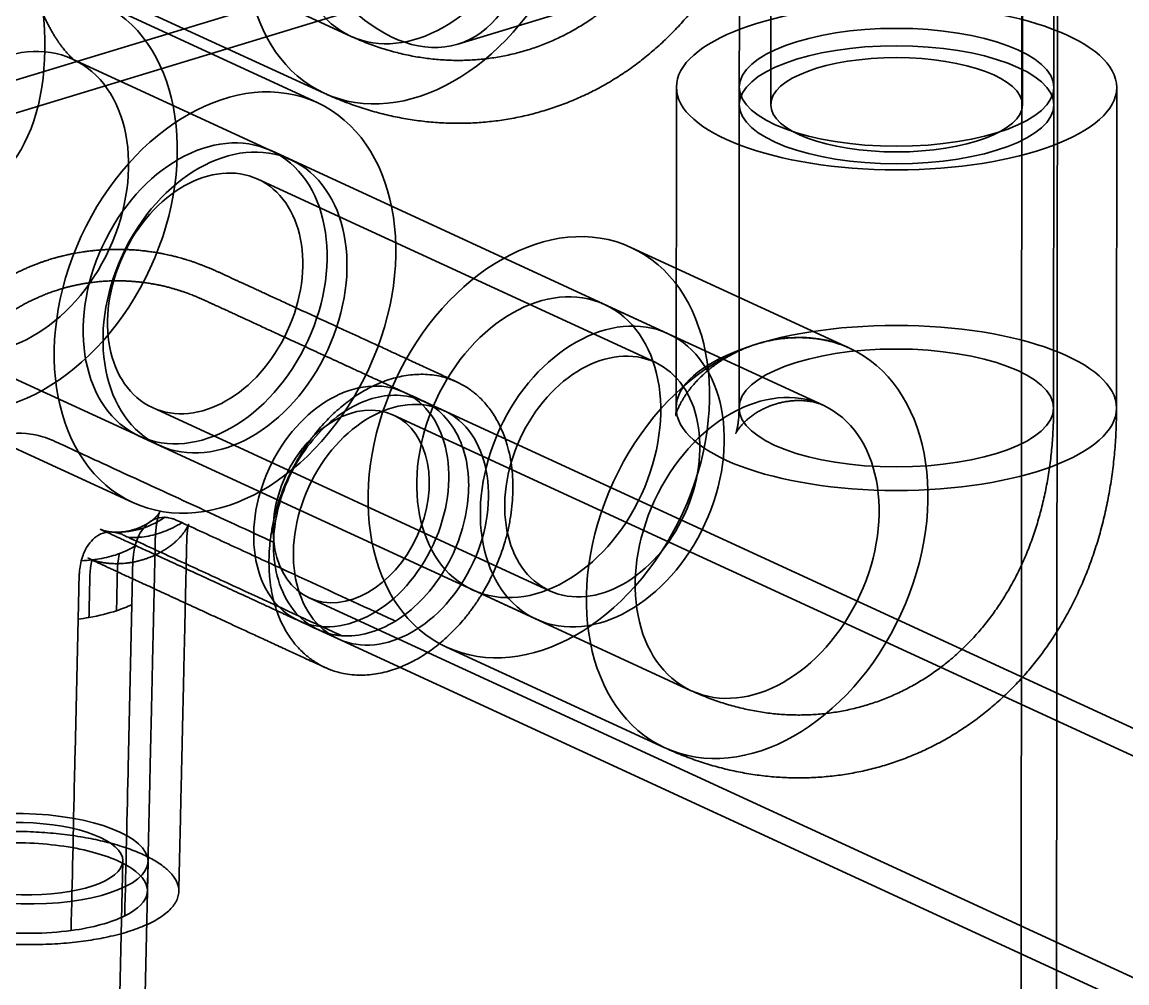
# Model space of a CAD drawing. Header units: millimetres. Extents: x 13 to 1054, y -1204 to 736.
# Drawn here: x 552.2 to 640, y -200.2 to -123.8 of the extents above; entities that cross this region are included whole.
import ezdxf

# ---------------------------------------------------------------- set-up
doc = ezdxf.new("R2010")
doc.units = ezdxf.units.MM
doc.layers.add('1', color=7, linetype='Continuous', true_color=0xffffff)

msp = doc.modelspace()

# ---------------------------------------------------------------- linework, layer by layer
at = {"layer": '1', "color": 151, "linetype": 'Continuous', "lineweight": 35}
for p, q in [((634.444, -104.67), (634.34, -247.437)), ((631.631, -107.176), (631.531, -245.307))]:
    msp.add_line(p, q, dxfattribs=at)
at = {"layer": '1', "color": 27, "linetype": 'Continuous', "lineweight": 35}
for p, q in [((609.171, -107.174), (609.155, -130.35)), ((611.671, -107.176), (611.655, -130.352)), ((631.655, -130.367), (631.671, -107.19)), ((634.155, -130.369), (634.171, -107.192)), ((560.906, -116.893), (578.267, -124.901)), ((532.243, -134.314), (586.531, -117.78)), ((532.971, -136.706), (587.26, -120.172)), ((558.812, -121.434), (576.172, -129.441)), ((575.612, -130.191), (558.251, -122.184)), ((573.518, -134.732), (556.157, -126.724)), ((604.156, -128.956), (604.137, -154.45)), ((609.156, -128.96), (609.137, -154.454)), ((634.137, -154.472), (634.156, -128.978)), ((639.137, -154.476), (639.156, -128.982)), ((603.503, -148.562), (571.939, -134.004)), ((602.456, -150.832), (570.892, -136.274)), ((617.907, -149.7), (600.547, -141.693)), ((615.813, -154.24), (598.453, -146.233)), ((545.686, -149.426), (563.047, -157.433)), ((677.195, -196.885), (582.503, -153.209)), ((543.592, -153.966), (560.953, -161.973)), ((562.516, -154.435), (594.08, -168.994)), ((585.66, -154.665), (584.081, -153.937)), ((676.358, -198.701), (581.666, -155.025)), ((561.468, -156.705), (593.032, -171.264)), ((587.982, -168.934), (605.342, -176.942)), ((574.964, -169.554), (669.656, -213.23)), ((574.127, -171.37), (668.819, -215.046)), ((575.705, -172.098), (577.283, -172.826)), ((585.888, -173.475), (603.248, -181.482)), ((559.636, -213.799), (560.164, -190.475)), ((561.636, -213.844), (562.164, -190.52))]:
    msp.add_line(p, q, dxfattribs=at)
at = {"layer": '1', "color": 252, "linetype": 'Continuous', "lineweight": 35}
msp.add_line((586.778, -125.545), (630.984, -112.082), dxfattribs=at)
at = {"layer": '1', "color": 27, "linetype": 'Continuous', "lineweight": 35}
for centre, major_axis, ratio in [((566.142, -105.543), (7.33, 15.891), 0.718822), ((583.502, -113.55), (7.33, 15.891), 0.718822), ((583.502, -113.55), (5.235, 11.351), 0.718822), ((542.914, -120.627), (5.099, -16.741), 0.585415), ((550.922, -138.075), (7.33, 15.891), 0.718822), ((621.656, -128.969), (-17.5, 0.013), 0.374927), ((550.922, -138.075), (5.235, 11.351), 0.718822), ((621.656, -128.969), (-12.5, 0.009), 0.374927), ((621.655, -130.359), (12.5, -0.009), 0.374927), ((568.282, -146.082), (7.33, 15.891), 0.718822), ((621.655, -130.359), (-10, 0.007), 0.374927), ((566.704, -145.354), (5.235, 11.351), 0.718822), ((568.282, -146.082), (5.235, 11.351), 0.718822), ((566.704, -145.354), (-4.188, -9.081), 0.718822), ((593.218, -157.584), (7.33, 15.891), 0.718822), ((593.218, -157.584), (5.235, 11.351), 0.718822), ((598.268, -159.913), (5.235, 11.351), 0.718822), ((610.578, -165.591), (7.33, 15.891), 0.718822), ((621.637, -154.463), (-17.5, 0.013), 0.374927), ((598.268, -159.913), (-4.188, -9.081), 0.718822), ((621.637, -154.463), (-12.5, 0.009), 0.374927), ((578.315, -162.29), (-4.188, -9.081), 0.718822), ((610.578, -165.591), (5.235, 11.351), 0.718822), ((581.471, -163.746), (4.188, 9.081), 0.718822), ((578.315, -162.29), (3.351, 7.265), 0.718822), ((552.166, -190.294), (9.997, -0.226), 0.359366), ((552.166, -190.294), (-7.998, 0.181), 0.359366)]:
    msp.add_ellipse(centre, major_axis=major_axis, ratio=ratio, dxfattribs=at)
at = {"layer": '1', "color": 252, "linetype": 'Continuous', "lineweight": 35}
msp.add_ellipse((581.679, -108.804), major_axis=(5.099, -16.741), ratio=0.585427, dxfattribs=at)
at = {"layer": '1', "color": 27, "linetype": 'Continuous', "lineweight": 35}
for points, knots in [([(576.172, -129.441), (576.344, -129.52), (576.732, -129.694), (577.341, -129.95), (577.998, -130.207), (578.659, -130.445), (579.322, -130.664), (579.986, -130.864), (580.652, -131.045), (581.32, -131.208), (581.988, -131.351), (582.657, -131.476), (583.326, -131.582), (583.995, -131.67), (584.664, -131.738), (585.332, -131.789), (585.999, -131.82), (586.664, -131.834), (587.328, -131.829), (587.989, -131.805), (588.648, -131.764), (589.304, -131.704), (589.957, -131.626), (590.606, -131.531), (591.251, -131.417), (591.892, -131.286), (592.528, -131.138), (593.159, -130.972), (593.784, -130.789), (594.404, -130.588), (595.018, -130.371), (595.625, -130.137), (596.225, -129.886), (596.818, -129.619), (597.403, -129.335), (597.981, -129.036), (598.551, -128.72), (599.112, -128.389), (599.664, -128.042), (600.208, -127.68), (600.742, -127.303), (601.267, -126.911), (601.781, -126.504), (602.286, -126.083), (602.781, -125.647), (603.265, -125.197), (603.738, -124.733), (604.201, -124.254), (604.652, -123.763), (605.092, -123.257), (605.52, -122.738), (605.937, -122.206), (606.342, -121.66), (606.735, -121.102), (607.115, -120.531), (607.483, -119.946), (607.838, -119.349), (608.181, -118.74), (608.51, -118.118), (608.826, -117.484), (609.128, -116.838), (609.417, -116.18), (609.692, -115.511), (609.953, -114.83), (610.199, -114.138), (610.431, -113.436), (610.648, -112.723), (610.85, -112.001), (611.037, -111.269), (611.208, -110.528), (611.364, -109.78), (611.505, -109.023), (611.63, -108.26), (611.739, -107.491), (611.832, -106.716), (611.909, -105.936), (611.971, -105.152), (612.017, -104.364), (612.047, -103.574), (612.059, -102.93), (612.061, -102.55), (612.061, -102.434)], [0, 0, 0, 0, 0.010516, 0.023692, 0.036805, 0.049835, 0.062786, 0.07566, 0.088462, 0.101193, 0.113858, 0.126459, 0.139001, 0.151486, 0.163918, 0.1763, 0.188636, 0.200929, 0.213181, 0.225396, 0.237578, 0.249727, 0.261849, 0.273945, 0.286019, 0.298073, 0.310109, 0.322132, 0.334142, 0.346144, 0.358139, 0.37013, 0.382118, 0.394108, 0.406102, 0.418103, 0.430113, 0.442136, 0.454174, 0.466231, 0.47831, 0.490413, 0.502545, 0.514708, 0.526905, 0.539142, 0.551419, 0.563743, 0.576115, 0.588541, 0.601023, 0.613565, 0.626171, 0.638845, 0.65159, 0.664408, 0.677305, 0.690281, 0.70334, 0.716483, 0.729712, 0.743028, 0.75643, 0.769918, 0.783491, 0.797145, 0.810878, 0.824685, 0.838562, 0.852501, 0.866498, 0.880545, 0.894634, 0.908757, 0.922909, 0.93708, 0.951265, 0.965456, 0.979645, 0.993829, 1, 1, 1, 1]), ([(578.267, -124.901), (578.407, -124.965), (578.742, -125.116), (579.277, -125.34), (579.87, -125.569), (580.465, -125.778), (581.062, -125.969), (581.66, -126.14), (582.258, -126.292), (582.857, -126.426), (583.456, -126.54), (584.054, -126.635), (584.652, -126.712), (585.249, -126.77), (585.844, -126.81), (586.438, -126.83), (587.029, -126.833), (587.619, -126.817), (588.205, -126.783), (588.788, -126.731), (589.368, -126.661), (589.944, -126.572), (590.515, -126.467), (591.082, -126.343), (591.644, -126.202), (592.201, -126.044), (592.752, -125.869), (593.296, -125.676), (593.835, -125.467), (594.366, -125.242), (594.89, -124.999), (595.407, -124.741), (595.916, -124.466), (596.416, -124.176), (596.909, -123.87), (597.393, -123.548), (597.867, -123.211), (598.333, -122.859), (598.789, -122.492), (599.235, -122.11), (599.672, -121.713), (600.098, -121.302), (600.513, -120.877), (600.918, -120.437), (601.313, -119.983), (601.696, -119.515), (602.068, -119.033), (602.428, -118.537), (602.777, -118.028), (603.114, -117.505), (603.438, -116.969), (603.751, -116.42), (604.05, -115.857), (604.337, -115.282), (604.611, -114.694), (604.871, -114.093), (605.117, -113.481), (605.35, -112.857), (605.569, -112.222), (605.773, -111.576), (605.962, -110.92), (606.137, -110.254), (606.297, -109.58), (606.442, -108.897), (606.572, -108.207), (606.686, -107.509), (606.785, -106.806), (606.869, -106.097), (606.938, -105.383), (606.992, -104.665), (607.031, -103.944), (607.054, -103.231), (607.061, -102.726), (607.061, -102.463), (607.061, -102.431)], [0, 0, 0, 0, 0.010568, 0.025178, 0.039706, 0.054123, 0.068431, 0.082634, 0.096737, 0.110743, 0.124657, 0.138484, 0.15223, 0.165899, 0.179496, 0.193027, 0.206497, 0.219911, 0.233274, 0.24659, 0.259866, 0.273106, 0.286314, 0.299496, 0.312656, 0.325799, 0.338929, 0.352051, 0.365169, 0.378288, 0.391411, 0.404544, 0.417693, 0.430861, 0.444054, 0.457277, 0.470535, 0.483833, 0.497177, 0.510573, 0.524024, 0.537538, 0.551119, 0.564774, 0.578506, 0.592322, 0.606227, 0.620225, 0.63432, 0.648517, 0.662819, 0.677229, 0.691747, 0.706376, 0.721114, 0.735961, 0.750913, 0.765967, 0.781118, 0.796359, 0.811682, 0.827079, 0.842542, 0.858059, 0.873623, 0.889222, 0.904848, 0.920491, 0.936143, 0.951794, 0.967439, 0.983072, 0.997911, 1, 1, 1, 1]), ([(556.157, -126.724), (556.172, -126.731), (556.21, -126.749), (556.259, -126.774), (556.299, -126.796), (556.322, -126.81), (556.329, -126.815), (556.321, -126.81), (556.299, -126.794), (556.264, -126.767), (556.216, -126.729), (556.157, -126.678), (556.087, -126.615), (556.006, -126.539), (555.916, -126.449), (555.818, -126.345), (555.711, -126.228), (555.598, -126.097), (555.478, -125.951), (555.352, -125.792), (555.222, -125.618), (555.087, -125.43), (554.95, -125.229), (554.81, -125.014), (554.668, -124.786), (554.526, -124.545), (554.383, -124.292), (554.241, -124.028), (554.101, -123.752), (553.962, -123.466), (553.827, -123.171), (553.695, -122.868), (553.567, -122.557), (553.444, -122.239), (553.326, -121.915), (553.214, -121.587), (553.108, -121.255), (553.009, -120.921), (552.916, -120.586), (552.831, -120.25), (552.753, -119.915), (552.683, -119.583), (552.62, -119.254), (552.565, -118.929), (552.517, -118.61), (552.478, -118.298), (552.445, -117.994), (552.42, -117.698), (552.402, -117.412), (552.391, -117.137), (552.387, -116.923), (552.386, -116.802), (552.386, -116.765)], [0, 0, 0, 0, 0.013213, 0.035175, 0.056556, 0.077455, 0.097939, 0.11807, 0.137908, 0.157509, 0.176925, 0.196204, 0.21539, 0.234524, 0.253643, 0.272778, 0.291949, 0.311181, 0.330496, 0.349913, 0.369445, 0.389105, 0.408899, 0.428833, 0.448909, 0.469125, 0.489481, 0.509969, 0.530585, 0.551318, 0.57216, 0.593099, 0.614124, 0.635222, 0.656379, 0.677581, 0.698814, 0.720063, 0.741313, 0.762545, 0.783745, 0.804899, 0.825993, 0.847016, 0.867954, 0.888797, 0.909535, 0.93016, 0.950665, 0.971046, 0.991298, 1, 1, 1, 1]), ([(586.707, -152.395), (586.316, -152.215), (585.538, -151.856), (584.376, -151.32), (583.23, -150.791), (582.107, -150.273), (581.019, -149.771), (579.971, -149.288), (578.969, -148.826), (578.009, -148.383), (577.124, -147.975), (576.313, -147.601), (575.576, -147.261), (574.879, -146.94), (574.224, -146.638), (573.612, -146.355), (573.043, -146.093), (572.517, -145.85), (572.032, -145.627), (571.59, -145.422), (571.19, -145.238), (570.835, -145.074), (570.527, -144.932), (570.264, -144.811), (570.031, -144.703), (569.803, -144.598), (569.559, -144.486), (569.317, -144.374), (569.079, -144.265), (568.85, -144.159), (568.609, -144.048), (568.369, -143.937), (568.14, -143.831), (567.955, -143.746), (567.813, -143.68), (567.701, -143.629), (567.566, -143.569), (567.397, -143.495), (567.2, -143.41), (567.011, -143.33), (566.848, -143.263), (566.713, -143.209), (566.592, -143.16), (566.48, -143.117), (566.362, -143.071), (566.191, -143.007), (565.969, -142.927), (565.73, -142.844), (565.519, -142.773), (565.322, -142.71), (565.094, -142.639), (564.852, -142.568), (564.623, -142.504), (564.438, -142.455), (564.276, -142.413), (564.113, -142.373), (563.926, -142.329), (563.712, -142.28), (563.493, -142.234), (563.298, -142.195), (563.132, -142.164), (562.975, -142.135), (562.796, -142.105), (562.588, -142.071), (562.369, -142.039), (562.173, -142.013), (562.011, -141.992), (561.865, -141.975), (561.708, -141.958), (561.521, -141.939), (561.31, -141.92), (561.105, -141.904), (560.929, -141.892), (560.773, -141.883), (560.612, -141.875), (560.429, -141.867), (560.208, -141.86), (559.98, -141.855), (559.76, -141.854), (559.56, -141.854), (559.339, -141.858), (559.11, -141.864), (558.895, -141.872), (558.723, -141.881), (558.577, -141.889), (558.446, -141.898), (558.307, -141.908), (558.144, -141.921), (557.931, -141.94), (557.696, -141.965), (557.464, -141.992), (557.266, -142.018), (557.077, -142.044), (556.877, -142.074), (556.657, -142.11), (556.425, -142.151), (556.206, -142.192), (556.007, -142.233), (555.829, -142.27), (555.641, -142.312), (555.422, -142.364), (555.174, -142.426), (554.925, -142.492), (554.699, -142.555), (554.5, -142.614), (554.309, -142.672), (554.098, -142.74), (553.863, -142.818), (553.619, -142.904), (553.405, -142.982), (553.228, -143.049), (553.084, -143.105), (552.942, -143.162), (552.782, -143.227), (552.576, -143.314), (552.342, -143.417), (552.107, -143.525), (551.904, -143.621), (551.71, -143.716), (551.499, -143.822), (551.287, -143.932), (551.091, -144.038), (550.936, -144.123), (550.805, -144.197), (550.689, -144.264), (550.571, -144.333), (550.434, -144.415), (550.271, -144.513), (550.101, -144.62), (549.946, -144.719), (549.816, -144.804), (549.702, -144.879), (549.588, -144.956), (549.458, -145.045), (549.301, -145.155), (549.135, -145.274), (548.979, -145.389), (548.847, -145.488), (548.726, -145.58), (548.584, -145.689), (548.411, -145.827), (548.224, -145.979), (548.06, -146.116), (547.926, -146.231), (547.791, -146.348), (547.631, -146.489), (547.468, -146.637), (547.323, -146.772), (547.21, -146.879), (547.102, -146.983), (546.983, -147.099), (546.857, -147.224), (546.735, -147.348), (546.625, -147.461), (546.529, -147.562), (546.437, -147.659), (546.335, -147.769), (546.21, -147.906), (546.071, -148.061), (545.936, -148.214), (545.817, -148.353), (545.713, -148.477), (545.618, -148.591), (545.521, -148.708), (545.41, -148.846), (545.296, -148.99), (545.194, -149.122), (545.12, -149.219), (545.055, -149.305), (544.986, -149.396), (544.904, -149.507), (544.794, -149.659), (544.669, -149.833), (544.543, -150.015), (544.401, -150.223), (544.236, -150.47), (544.051, -150.76), (543.882, -151.034), (543.71, -151.321), (543.551, -151.595), (543.404, -151.858), (543.268, -152.108), (543.132, -152.367), (542.999, -152.627), (542.891, -152.848), (542.792, -153.053), (542.698, -153.251), (542.611, -153.442), (542.535, -153.61), (542.462, -153.775), (542.382, -153.961), (542.298, -154.162), (542.218, -154.358), (542.147, -154.534), (542.078, -154.711), (542.002, -154.91), (541.923, -155.123), (541.851, -155.322), (541.775, -155.535), (541.687, -155.794), (541.585, -156.104), (541.486, -156.421), (541.39, -156.741), (541.299, -157.059), (541.218, -157.358), (541.145, -157.636), (541.074, -157.92), (540.999, -158.233), (540.93, -158.541), (540.868, -158.827), (540.812, -159.102), (540.757, -159.384), (540.704, -159.678), (540.643, -160.027), (540.58, -160.426), (540.513, -160.893), (540.452, -161.38), (540.4, -161.864), (540.359, -162.31), (540.329, -162.687), (540.307, -163.014), (540.291, -163.304), (540.277, -163.576), (540.266, -163.841), (540.258, -164.099), (540.25, -164.364), (540.244, -164.639), (540.237, -164.935), (540.23, -165.247), (540.222, -165.584), (540.214, -165.956), (540.204, -166.375), (540.194, -166.849), (540.182, -167.378), (540.168, -167.963), (540.154, -168.598), (540.138, -169.284), (540.122, -170.019), (540.104, -170.808), (540.085, -171.655), (540.064, -172.562), (540.042, -173.529), (540.019, -174.553), (539.995, -175.632), (539.969, -176.758), (539.943, -177.931), (539.915, -179.149), (539.887, -180.416), (539.855, -181.821), (539.82, -183.367), (539.781, -185.058), (539.742, -186.807), (539.701, -188.61), (539.659, -190.462), (539.631, -191.711), (539.617, -192.343)], [0, 0, 0, 0, 0.017752, 0.035402, 0.052817, 0.069882, 0.086497, 0.102297, 0.117512, 0.132088, 0.145975, 0.157761, 0.168945, 0.17951, 0.18944, 0.198725, 0.207357, 0.215329, 0.222638, 0.229396, 0.235461, 0.240832, 0.24551, 0.249496, 0.252776, 0.256126, 0.259808, 0.263818, 0.267072, 0.270509, 0.274128, 0.277903, 0.281329, 0.284216, 0.285663, 0.287076, 0.288681, 0.290749, 0.293273, 0.295739, 0.297469, 0.299002, 0.300385, 0.301622, 0.302772, 0.304293, 0.307253, 0.310073, 0.312099, 0.314095, 0.316449, 0.319417, 0.321845, 0.323734, 0.325294, 0.326977, 0.328874, 0.331183, 0.333712, 0.335733, 0.337302, 0.338892, 0.340635, 0.342885, 0.34539, 0.347467, 0.349009, 0.350475, 0.352013, 0.353935, 0.356352, 0.358665, 0.360394, 0.361895, 0.36356, 0.365451, 0.367661, 0.370494, 0.372596, 0.374546, 0.376761, 0.379525, 0.381696, 0.383491, 0.384907, 0.386248, 0.3876, 0.389246, 0.391329, 0.394277, 0.396599, 0.398596, 0.400499, 0.402541, 0.404873, 0.40743, 0.409901, 0.411879, 0.413662, 0.415469, 0.417866, 0.420613, 0.423392, 0.425858, 0.427866, 0.429815, 0.432025, 0.434724, 0.437475, 0.440065, 0.441783, 0.443308, 0.444821, 0.446504, 0.448644, 0.451757, 0.454387, 0.456624, 0.458697, 0.461074, 0.463928, 0.466085, 0.467934, 0.469395, 0.470729, 0.472061, 0.473631, 0.47567, 0.477941, 0.479837, 0.481352, 0.482738, 0.484059, 0.485619, 0.487616, 0.489979, 0.491954, 0.4936, 0.495109, 0.496648, 0.499145, 0.501988, 0.504089, 0.505767, 0.507481, 0.509618, 0.512388, 0.514324, 0.51578, 0.517211, 0.518981, 0.520939, 0.522747, 0.524388, 0.525831, 0.527075, 0.528542, 0.530499, 0.532864, 0.535023, 0.536856, 0.538542, 0.540066, 0.541478, 0.543268, 0.545584, 0.5472, 0.548444, 0.549399, 0.550553, 0.551989, 0.553705, 0.556403, 0.558662, 0.56058, 0.564246, 0.567904, 0.571268, 0.574267, 0.578319, 0.581119, 0.583598, 0.587172, 0.590204, 0.592661, 0.594793, 0.597266, 0.599473, 0.601268, 0.602971, 0.605073, 0.607524, 0.609726, 0.611595, 0.613383, 0.615608, 0.618161, 0.620373, 0.622145, 0.62511, 0.628808, 0.632146, 0.635315, 0.639058, 0.642291, 0.644774, 0.647855, 0.651229, 0.654568, 0.657461, 0.660131, 0.663073, 0.666171, 0.66918, 0.673765, 0.678326, 0.683334, 0.688486, 0.692858, 0.696665, 0.699741, 0.702579, 0.705306, 0.707941, 0.710607, 0.713119, 0.715962, 0.718918, 0.722096, 0.725499, 0.729226, 0.733513, 0.73837, 0.743794, 0.749784, 0.756341, 0.76333, 0.770865, 0.778945, 0.787572, 0.79692, 0.80684, 0.817335, 0.828401, 0.840031, 0.851996, 0.864488, 0.877495, 0.891001, 0.907708, 0.925063, 0.943024, 0.961541, 0.980555, 1, 1, 1, 1]), ([(584.081, -153.937), (583.77, -153.794), (583.06, -153.466), (581.958, -152.958), (580.784, -152.416), (579.64, -151.888), (578.606, -151.412), (577.683, -150.986), (576.866, -150.609), (576.08, -150.246), (575.323, -149.897), (574.599, -149.563), (573.907, -149.244), (573.249, -148.941), (572.626, -148.654), (572.038, -148.382), (571.489, -148.129), (570.978, -147.893), (570.505, -147.675), (570.067, -147.473), (569.662, -147.286), (569.29, -147.115), (568.953, -146.959), (568.652, -146.82), (568.387, -146.698), (568.159, -146.593), (567.963, -146.503), (567.786, -146.421), (567.617, -146.343), (567.474, -146.277), (567.356, -146.223), (567.262, -146.179), (567.169, -146.136), (567.073, -146.092), (566.957, -146.038), (566.809, -145.97), (566.663, -145.904), (566.51, -145.836), (566.346, -145.764), (566.165, -145.687), (565.991, -145.614), (565.828, -145.547), (565.655, -145.478), (565.422, -145.388), (565.157, -145.291), (564.88, -145.195), (564.629, -145.113), (564.364, -145.03), (564.086, -144.949), (563.784, -144.867), (563.488, -144.793), (563.19, -144.725), (562.882, -144.66), (562.528, -144.594), (562.153, -144.533), (561.783, -144.482), (561.451, -144.444), (561.141, -144.414), (560.815, -144.389), (560.473, -144.37), (560.142, -144.359), (559.837, -144.354), (559.526, -144.354), (559.152, -144.362), (558.73, -144.383), (558.281, -144.417), (557.861, -144.461), (557.478, -144.511), (557.137, -144.564), (556.822, -144.619), (556.512, -144.68), (556.227, -144.742), (555.965, -144.805), (555.707, -144.87), (555.447, -144.942), (555.171, -145.022), (554.862, -145.119), (554.505, -145.24), (554.124, -145.381), (553.763, -145.526), (553.456, -145.657), (553.193, -145.776), (552.958, -145.888), (552.72, -146.005), (552.462, -146.138), (552.178, -146.292), (551.894, -146.454), (551.642, -146.605), (551.416, -146.745), (551.196, -146.888), (550.955, -147.049), (550.693, -147.232), (550.434, -147.421), (550.197, -147.602), (550.008, -147.751), (549.837, -147.889), (549.667, -148.031), (549.483, -148.189), (549.306, -148.345), (549.152, -148.486), (549.001, -148.626), (548.835, -148.785), (548.647, -148.97), (548.461, -149.158), (548.291, -149.336), (548.126, -149.514), (547.951, -149.708), (547.773, -149.911), (547.613, -150.101), (547.46, -150.286), (547.298, -150.488), (547.149, -150.681), (547.023, -150.846), (546.926, -150.977), (546.825, -151.116), (546.71, -151.277), (546.597, -151.439), (546.494, -151.591), (546.407, -151.721), (546.323, -151.848), (546.24, -151.978), (546.156, -152.11), (546.079, -152.234), (546.008, -152.35), (545.933, -152.474), (545.846, -152.621), (545.757, -152.775), (545.677, -152.916), (545.612, -153.032), (545.55, -153.145), (545.479, -153.277), (545.38, -153.463), (545.269, -153.679), (545.154, -153.91), (545.032, -154.162), (544.9, -154.444), (544.759, -154.761), (544.618, -155.091), (544.486, -155.416), (544.369, -155.718), (544.273, -155.974), (544.183, -156.225), (544.088, -156.499), (543.989, -156.796), (543.895, -157.092), (543.813, -157.364), (543.738, -157.623), (543.664, -157.887), (543.584, -158.187), (543.492, -158.552), (543.4, -158.946), (543.319, -159.32), (543.256, -159.63), (543.205, -159.897), (543.158, -160.155), (543.119, -160.381), (543.086, -160.583), (543.059, -160.762), (543.03, -160.956), (543, -161.168), (542.969, -161.4), (542.94, -161.642), (542.914, -161.872), (542.892, -162.081), (542.874, -162.261), (542.859, -162.423), (542.846, -162.571), (542.835, -162.715), (542.824, -162.855), (542.813, -163.015), (542.801, -163.195), (542.789, -163.404), (542.777, -163.647), (542.765, -163.935), (542.755, -164.25), (542.747, -164.575), (542.739, -164.911), (542.73, -165.32), (542.719, -165.814), (542.705, -166.403), (542.69, -167.056), (542.674, -167.771), (542.656, -168.551), (542.637, -169.394), (542.617, -170.299), (542.595, -171.267), (542.571, -172.299), (542.546, -173.394), (542.52, -174.553), (542.493, -175.769), (542.464, -177.039), (542.434, -178.361), (542.403, -179.742), (542.37, -181.19), (542.335, -182.703), (542.3, -184.279), (542.263, -185.906), (542.225, -187.581), (542.186, -189.298), (542.15, -190.908), (542.126, -191.945), (542.116, -192.396)], [0, 0, 0, 0, 0.015143, 0.034638, 0.053762, 0.0724, 0.090456, 0.104179, 0.117457, 0.130262, 0.142567, 0.154352, 0.1656, 0.176297, 0.186432, 0.195995, 0.20498, 0.213237, 0.220929, 0.228051, 0.2346, 0.240678, 0.246162, 0.251055, 0.255358, 0.259077, 0.262165, 0.264944, 0.267687, 0.270396, 0.271928, 0.273449, 0.274959, 0.276459, 0.278174, 0.280315, 0.282732, 0.284272, 0.286421, 0.289224, 0.291453, 0.293257, 0.295383, 0.297874, 0.301754, 0.304912, 0.307765, 0.310685, 0.313999, 0.317696, 0.321202, 0.324232, 0.327947, 0.331767, 0.336377, 0.340767, 0.344491, 0.347757, 0.351476, 0.355802, 0.359593, 0.362939, 0.366305, 0.370228, 0.375895, 0.380819, 0.385632, 0.390425, 0.393851, 0.397552, 0.401324, 0.404616, 0.407488, 0.41051, 0.41366, 0.416679, 0.420273, 0.424667, 0.429488, 0.434054, 0.437863, 0.440823, 0.443845, 0.446684, 0.449819, 0.453697, 0.457649, 0.460888, 0.463678, 0.466662, 0.469795, 0.47353, 0.477489, 0.480719, 0.483641, 0.485677, 0.488201, 0.491165, 0.493943, 0.496226, 0.498289, 0.500935, 0.50404, 0.507343, 0.509954, 0.512434, 0.515616, 0.518882, 0.521643, 0.524098, 0.527052, 0.530482, 0.532433, 0.534132, 0.536028, 0.538322, 0.540851, 0.542777, 0.544561, 0.546197, 0.547958, 0.549816, 0.551532, 0.552927, 0.554444, 0.55644, 0.558739, 0.560506, 0.561952, 0.563259, 0.564921, 0.567049, 0.57037, 0.57313, 0.575817, 0.579827, 0.58367, 0.587508, 0.591963, 0.595465, 0.598408, 0.601119, 0.604421, 0.608124, 0.611599, 0.614771, 0.617596, 0.620554, 0.623901, 0.627899, 0.633056, 0.637284, 0.640527, 0.643444, 0.646195, 0.649098, 0.650941, 0.652885, 0.654996, 0.657314, 0.659842, 0.662582, 0.665176, 0.667329, 0.669339, 0.67098, 0.672581, 0.674141, 0.67566, 0.677139, 0.679383, 0.681545, 0.684081, 0.687417, 0.69106, 0.694454, 0.698067, 0.702103, 0.707857, 0.714304, 0.721452, 0.7293, 0.737847, 0.747091, 0.757034, 0.767652, 0.778971, 0.790994, 0.803726, 0.817162, 0.831035, 0.845567, 0.86074, 0.876538, 0.893277, 0.910611, 0.928506, 0.946922, 0.965811, 0.98512, 1, 1, 1, 1]), ([(610.59, -149.367), (610.696, -149.335), (610.947, -149.262), (611.348, -149.161), (611.791, -149.068), (612.233, -148.993), (612.674, -148.936), (613.112, -148.897), (613.546, -148.875), (613.972, -148.87), (614.391, -148.881), (614.8, -148.908), (615.197, -148.949), (615.58, -149.004), (615.948, -149.071), (616.3, -149.148), (616.633, -149.234), (616.947, -149.328), (617.24, -149.426), (617.512, -149.529), (617.73, -149.62), (617.856, -149.676), (617.903, -149.698)], [0, 0, 0, 0, 0.041013, 0.097195, 0.153193, 0.20896, 0.26445, 0.31961, 0.374387, 0.428721, 0.482542, 0.535777, 0.588345, 0.640157, 0.691119, 0.741135, 0.790107, 0.837942, 0.884554, 0.92987, 0.97383, 1, 1, 1, 1]), ([(604.137, -154.45), (604.137, -154.452), (604.137, -154.501), (604.136, -154.591), (604.132, -154.706), (604.126, -154.807), (604.119, -154.891), (604.112, -154.958), (604.105, -155.009), (604.1, -155.042), (604.097, -155.058), (604.098, -155.055), (604.102, -155.035), (604.112, -154.997), (604.128, -154.94), (604.151, -154.865), (604.183, -154.772), (604.225, -154.66), (604.278, -154.53), (604.344, -154.382), (604.424, -154.216), (604.519, -154.034), (604.63, -153.836), (604.759, -153.623), (604.908, -153.396), (605.076, -153.157), (605.265, -152.908), (605.476, -152.651), (605.708, -152.389), (605.961, -152.123), (606.235, -151.855), (606.53, -151.59), (606.844, -151.328), (607.177, -151.072), (607.527, -150.824), (607.893, -150.586), (608.274, -150.359), (608.667, -150.146), (609.072, -149.946), (609.488, -149.762), (609.911, -149.594), (610.28, -149.465), (610.507, -149.393), (610.59, -149.367)], [0, 0, 0, 0, 0.000703, 0.016135, 0.031672, 0.047347, 0.063196, 0.079259, 0.095579, 0.112202, 0.129176, 0.146551, 0.164379, 0.182712, 0.201603, 0.221106, 0.241274, 0.262157, 0.283805, 0.306261, 0.329564, 0.353748, 0.378834, 0.404836, 0.431754, 0.459573, 0.488268, 0.517794, 0.548098, 0.579114, 0.610768, 0.642981, 0.675675, 0.708772, 0.742199, 0.775889, 0.809781, 0.843822, 0.877963, 0.912164, 0.946387, 0.980599, 1, 1, 1, 1]), ([(581.823, -171.405), (583.19, -170.567), (584.555, -169.214), (586.602, -165.953), (587.261, -164.087), (587.64, -161.57), (587.676, -160.8), (587.584, -159.238), (587.449, -158.453), (586.734, -156.235), (585.817, -154.964), (583.448, -153.502), (582.029, -153.315), (580.052, -153.668), (579.412, -153.877), (578.057, -154.536), (577.363, -154.985), (575.362, -156.678), (574.152, -158.292), (572.557, -161.769), (572.175, -163.588), (572.14, -165.135)], [0, 0, 0, 0, 0.125, 0.125, 0.25, 0.25, 0.3125, 0.3125, 0.375, 0.375, 0.5, 0.5, 0.625, 0.625, 0.6875, 0.6875, 0.75, 0.75, 0.875, 0.875, 1, 1, 1, 1]), ([(603.248, -181.482), (603.42, -181.561), (603.808, -181.735), (604.417, -181.992), (605.074, -182.248), (605.735, -182.486), (606.398, -182.705), (607.062, -182.905), (607.728, -183.087), (608.396, -183.249), (609.064, -183.392), (609.733, -183.517), (610.402, -183.623), (611.071, -183.711), (611.74, -183.78), (612.408, -183.83), (613.075, -183.862), (613.74, -183.875), (614.404, -183.87), (615.065, -183.846), (615.724, -183.805), (616.38, -183.745), (617.033, -183.668), (617.682, -183.572), (618.327, -183.459), (618.968, -183.328), (619.604, -183.179), (620.235, -183.013), (620.86, -182.83), (621.48, -182.629), (622.094, -182.412), (622.701, -182.178), (623.301, -181.927), (623.894, -181.66), (624.479, -181.376), (625.057, -181.077), (625.627, -180.761), (626.188, -180.43), (626.74, -180.084), (627.284, -179.722), (627.818, -179.344), (628.343, -178.952), (628.857, -178.545), (629.362, -178.124), (629.857, -177.688), (630.341, -177.238), (630.814, -176.774), (631.277, -176.296), (631.728, -175.804), (632.168, -175.298), (632.596, -174.779), (633.013, -174.247), (633.418, -173.702), (633.811, -173.143), (634.191, -172.572), (634.559, -171.987), (634.914, -171.391), (635.256, -170.781), (635.586, -170.159), (635.902, -169.525), (636.204, -168.879), (636.493, -168.221), (636.768, -167.552), (637.029, -166.871), (637.275, -166.179), (637.507, -165.477), (637.724, -164.764), (637.926, -164.042), (638.113, -163.31), (638.284, -162.57), (638.44, -161.821), (638.581, -161.065), (638.705, -160.301), (638.814, -159.532), (638.908, -158.757), (638.985, -157.977), (639.047, -157.193), (639.093, -156.405), (639.123, -155.615), (639.135, -154.971), (639.137, -154.591), (639.137, -154.476)], [0, 0, 0, 0, 0.010516, 0.023692, 0.036805, 0.049835, 0.062786, 0.07566, 0.088462, 0.101193, 0.113858, 0.126459, 0.139001, 0.151486, 0.163918, 0.1763, 0.188636, 0.200929, 0.213181, 0.225396, 0.237578, 0.249727, 0.261849, 0.273945, 0.286019, 0.298073, 0.310109, 0.322132, 0.334142, 0.346144, 0.358139, 0.37013, 0.382118, 0.394108, 0.406102, 0.418103, 0.430113, 0.442136, 0.454174, 0.466231, 0.47831, 0.490413, 0.502545, 0.514708, 0.526905, 0.539142, 0.551419, 0.563743, 0.576115, 0.588541, 0.601023, 0.613565, 0.626171, 0.638845, 0.65159, 0.664408, 0.677305, 0.690281, 0.70334, 0.716483, 0.729712, 0.743028, 0.75643, 0.769918, 0.783491, 0.797145, 0.810878, 0.824685, 0.838562, 0.852501, 0.866498, 0.880545, 0.894634, 0.908757, 0.922909, 0.93708, 0.951265, 0.965456, 0.979645, 0.993829, 1, 1, 1, 1]), ([(605.342, -176.942), (605.483, -177.006), (605.818, -177.157), (606.353, -177.381), (606.946, -177.61), (607.541, -177.819), (608.138, -178.01), (608.735, -178.181), (609.334, -178.333), (609.933, -178.467), (610.531, -178.581), (611.13, -178.677), (611.728, -178.753), (612.325, -178.811), (612.92, -178.851), (613.514, -178.872), (614.105, -178.874), (614.695, -178.858), (615.281, -178.824), (615.864, -178.772), (616.444, -178.702), (617.02, -178.614), (617.591, -178.508), (618.158, -178.384), (618.72, -178.243), (619.277, -178.085), (619.828, -177.91), (620.372, -177.718), (620.91, -177.508), (621.442, -177.283), (621.966, -177.04), (622.483, -176.782), (622.992, -176.508), (623.492, -176.217), (623.985, -175.911), (624.468, -175.589), (624.943, -175.252), (625.409, -174.9), (625.865, -174.533), (626.311, -174.151), (626.747, -173.755), (627.174, -173.343), (627.589, -172.918), (627.994, -172.478), (628.389, -172.024), (628.772, -171.556), (629.144, -171.074), (629.504, -170.578), (629.853, -170.069), (630.19, -169.546), (630.514, -169.01), (630.827, -168.461), (631.126, -167.898), (631.413, -167.323), (631.687, -166.735), (631.947, -166.134), (632.193, -165.522), (632.426, -164.898), (632.645, -164.263), (632.849, -163.617), (633.038, -162.961), (633.213, -162.296), (633.373, -161.621), (633.518, -160.938), (633.648, -160.248), (633.762, -159.55), (633.861, -158.847), (633.945, -158.138), (634.014, -157.424), (634.068, -156.706), (634.107, -155.985), (634.13, -155.272), (634.137, -154.768), (634.137, -154.504), (634.137, -154.472)], [0, 0, 0, 0, 0.010568, 0.025178, 0.039706, 0.054123, 0.068431, 0.082634, 0.096737, 0.110743, 0.124657, 0.138484, 0.15223, 0.165899, 0.179496, 0.193027, 0.206497, 0.219911, 0.233274, 0.24659, 0.259866, 0.273106, 0.286314, 0.299496, 0.312656, 0.325799, 0.338929, 0.352051, 0.365169, 0.378288, 0.391411, 0.404544, 0.417693, 0.430861, 0.444054, 0.457277, 0.470535, 0.483833, 0.497177, 0.510573, 0.524024, 0.537538, 0.551119, 0.564774, 0.578506, 0.592322, 0.606227, 0.620225, 0.63432, 0.648517, 0.662819, 0.677229, 0.691747, 0.706376, 0.721114, 0.735961, 0.750913, 0.765967, 0.781118, 0.796359, 0.811682, 0.827079, 0.842542, 0.858059, 0.873623, 0.889222, 0.904848, 0.920491, 0.936143, 0.951794, 0.967439, 0.983072, 0.997911, 1, 1, 1, 1]), ([(609.137, -154.454), (609.137, -154.497), (609.136, -154.622), (609.131, -154.822), (609.121, -155.046), (609.106, -155.256), (609.088, -155.45), (609.067, -155.629), (609.044, -155.792), (609.02, -155.938), (608.995, -156.067), (608.97, -156.18), (608.946, -156.275), (608.924, -156.354), (608.906, -156.415), (608.891, -156.459), (608.881, -156.485), (608.877, -156.495), (608.879, -156.488), (608.89, -156.465), (608.911, -156.425), (608.941, -156.37), (608.984, -156.299), (609.04, -156.214), (609.11, -156.114), (609.196, -156.001), (609.299, -155.875), (609.421, -155.738), (609.563, -155.592), (609.726, -155.438), (609.911, -155.279), (610.118, -155.116), (610.347, -154.954), (610.597, -154.793), (610.868, -154.638), (611.156, -154.492), (611.46, -154.357), (611.777, -154.236), (612.102, -154.131), (612.432, -154.043), (612.763, -153.973), (613.09, -153.922), (613.41, -153.888), (613.719, -153.872), (614.014, -153.871), (614.291, -153.884), (614.549, -153.908), (614.786, -153.941), (615.001, -153.981), (615.193, -154.026), (615.363, -154.072), (615.51, -154.119), (615.636, -154.165), (615.736, -154.206), (615.791, -154.229), (615.813, -154.24)], [0, 0, 0, 0, 0.007785, 0.022698, 0.037541, 0.052299, 0.066981, 0.081597, 0.096162, 0.110692, 0.125207, 0.139729, 0.154278, 0.168879, 0.183562, 0.198362, 0.213313, 0.228456, 0.24383, 0.259481, 0.275452, 0.291792, 0.308548, 0.325768, 0.343502, 0.361796, 0.380693, 0.400231, 0.420442, 0.441344, 0.462945, 0.485232, 0.508177, 0.531728, 0.555815, 0.580351, 0.605234, 0.630356, 0.655605, 0.680867, 0.706005, 0.730901, 0.755451, 0.779559, 0.803139, 0.826116, 0.848434, 0.870054, 0.890957, 0.911144, 0.930631, 0.949446, 0.967629, 0.985225, 1, 1, 1, 1]), ([(572.14, -165.135), (568.208, -163.321), (563.607, -161.199), (557.903, -158.568), (556.763, -158.042), (555.09, -157.27), (554.54, -156.999), (553.483, -156.637), (552.975, -156.534), (550.524, -156.313), (548.838, -157.073), (546.85, -159.457), (546.283, -160.461), (545.426, -162.89), (545.132, -164.331), (544.979, -166.724), (544.976, -167.556), (544.939, -169.196), (544.883, -171.645), (544.828, -174.076), (544.645, -182.192), (544.497, -188.737), (544.361, -194.743)], [0, 0, 0, 0, 0.25, 0.25, 0.3125, 0.3125, 0.34375, 0.34375, 0.375, 0.375, 0.5, 0.5, 0.5625, 0.5625, 0.625, 0.625, 0.65625, 0.65625, 0.6875, 0.75, 0.75, 1, 1, 1, 1]), ([(559.227, -164.322), (560, -164.386), (560.748, -164.304), (562.119, -163.93), (562.82, -163.616), (563.494, -163.157)], [0, 0, 0, 0, 0.5, 0.5, 1, 1, 1, 1]), ([(563.494, -163.157), (563.196, -163.144), (562.915, -163.203), (562.428, -163.423), (562.224, -163.58), (561.884, -163.908), (561.71, -164.112), (561.382, -164.671), (561.234, -165.025), (561.13, -165.446)], [0, 0, 0, 0, 0.25, 0.25, 0.5, 0.5, 0.75, 0.75, 1, 1, 1, 1]), ([(562.111, -192.849), (562.122, -192.35), (562.148, -191.22), (562.187, -189.473), (562.229, -187.627), (562.27, -185.832), (562.309, -184.094), (562.346, -182.448), (562.382, -180.894), (562.415, -179.434), (562.446, -178.037), (562.476, -176.705), (562.505, -175.44), (562.532, -174.242), (562.558, -173.111), (562.582, -172.048), (562.604, -171.052), (562.625, -170.126), (562.644, -169.271), (562.662, -168.485), (562.679, -167.763), (562.693, -167.11), (562.706, -166.528), (562.718, -166.009), (562.728, -165.596), (562.734, -165.273), (562.739, -165.037), (562.744, -164.837), (562.75, -164.664), (562.758, -164.512), (562.768, -164.367), (562.777, -164.267), (562.784, -164.195), (562.79, -164.135), (562.799, -164.051), (562.81, -163.953), (562.823, -163.858), (562.835, -163.77), (562.849, -163.68), (562.865, -163.578), (562.884, -163.474), (562.905, -163.367), (562.928, -163.26), (562.955, -163.148), (562.983, -163.046), (563.008, -162.962), (563.03, -162.896), (563.049, -162.845), (563.062, -162.811), (563.071, -162.788), (563.081, -162.767), (563.089, -162.749), (563.1, -162.729), (563.089, -162.751), (563.069, -162.784), (563.054, -162.808), (563.031, -162.842), (563.002, -162.884), (562.965, -162.932), (562.925, -162.981), (562.878, -163.035), (562.831, -163.087), (562.794, -163.125), (562.76, -163.158), (562.72, -163.197), (562.674, -163.24), (562.632, -163.276), (562.598, -163.306), (562.569, -163.33), (562.534, -163.358), (562.488, -163.395), (562.424, -163.444), (562.373, -163.481), (562.344, -163.501)], [0, 0, 0, 0, 0.041005, 0.09289, 0.14354, 0.192778, 0.240456, 0.286445, 0.328164, 0.368213, 0.406532, 0.443071, 0.477792, 0.510668, 0.541681, 0.570848, 0.598194, 0.623733, 0.647065, 0.668663, 0.688527, 0.706651, 0.722471, 0.736642, 0.749515, 0.756706, 0.763567, 0.769283, 0.773579, 0.778648, 0.783229, 0.787606, 0.788842, 0.790923, 0.794151, 0.798282, 0.801989, 0.805074, 0.8086, 0.813088, 0.818251, 0.822714, 0.828419, 0.83603, 0.843552, 0.849606, 0.856586, 0.863248, 0.868488, 0.873903, 0.880238, 0.886849, 0.893407, 0.901008, 0.908129, 0.913997, 0.920251, 0.92877, 0.935391, 0.94132, 0.949537, 0.95667, 0.960259, 0.964133, 0.968701, 0.973733, 0.978358, 0.980693, 0.98304, 0.985735, 0.989097, 0.993846, 1, 1, 1, 1]), ([(564.861, -163.581), (564.638, -163.478), (564.241, -163.304), (564.169, -163.281), (564.144, -163.275), (564.096, -163.262), (564.06, -163.252), (563.969, -163.229), (563.87, -163.205), (563.712, -163.177), (563.592, -163.161), (563.494, -163.157)], [0, 0, 0, 0, 0.25, 0.25, 0.375, 0.375, 0.5, 0.5, 0.75, 0.75, 1, 1, 1, 1]), ([(564.61, -192.909), (564.624, -192.296), (564.651, -191.083), (564.692, -189.284), (564.732, -187.53), (564.77, -185.826), (564.808, -184.176), (564.843, -182.614), (564.877, -181.14), (564.908, -179.755), (564.938, -178.43), (564.967, -177.166), (564.994, -175.942), (565.021, -174.762), (565.047, -173.629), (565.071, -172.568), (565.093, -171.578), (565.114, -170.66), (565.133, -169.826), (565.15, -169.074), (565.165, -168.401), (565.179, -167.792), (565.191, -167.245), (565.201, -166.788), (565.21, -166.413), (565.217, -166.102), (565.224, -165.811), (565.229, -165.551), (565.234, -165.318), (565.239, -165.12), (565.242, -164.953), (565.245, -164.835), (565.249, -164.758), (565.252, -164.696), (565.256, -164.635), (565.261, -164.565), (565.268, -164.482), (565.277, -164.383), (565.289, -164.279), (565.301, -164.184), (565.312, -164.108), (565.322, -164.046), (565.332, -163.988), (565.344, -163.919), (565.357, -163.854), (565.366, -163.816), (565.375, -163.779), (565.386, -163.736), (565.395, -163.709), (565.392, -163.717), (565.373, -163.766), (565.335, -163.848), (565.286, -163.943), (565.234, -164.036), (565.178, -164.128), (565.117, -164.221), (565.062, -164.3), (565.011, -164.371), (564.963, -164.435), (564.906, -164.507), (564.839, -164.59), (564.766, -164.674), (564.698, -164.75), (564.64, -164.811), (564.586, -164.867), (564.522, -164.932), (564.445, -165.007), (564.342, -165.102), (564.224, -165.205), (564.092, -165.315), (563.964, -165.414), (563.83, -165.513), (563.656, -165.635), (563.42, -165.788), (563.11, -165.968), (562.769, -166.141), (562.475, -166.271), (562.253, -166.359), (562.123, -166.407), (562.007, -166.448), (561.889, -166.487), (561.756, -166.529), (561.603, -166.573), (561.398, -166.628), (561.155, -166.685), (560.882, -166.737), (560.614, -166.779), (560.344, -166.81), (560.098, -166.829), (559.876, -166.839), (559.668, -166.843), (559.453, -166.84), (559.25, -166.83), (559.09, -166.818), (558.963, -166.806), (558.849, -166.793), (558.72, -166.776), (558.589, -166.756), (558.476, -166.736), (558.387, -166.718), (558.316, -166.703), (558.232, -166.684), (558.126, -166.657), (558.016, -166.627), (557.919, -166.597), (557.825, -166.567), (557.708, -166.526), (557.586, -166.481), (557.486, -166.442), (557.415, -166.413), (557.379, -166.398), (557.389, -166.403), (557.462, -166.437), (557.601, -166.502), (557.755, -166.573), (557.903, -166.641), (558.039, -166.704), (558.174, -166.766), (558.306, -166.827), (558.441, -166.889), (558.598, -166.961), (558.8, -167.054), (559.061, -167.175), (559.371, -167.318), (559.73, -167.483), (560.137, -167.671), (560.594, -167.882), (561.1, -168.115), (561.655, -168.371), (562.259, -168.65), (562.911, -168.951), (563.611, -169.274), (564.348, -169.613), (565.119, -169.969), (565.922, -170.34), (566.765, -170.728), (567.646, -171.135), (568.564, -171.558), (569.514, -171.996), (570.529, -172.464), (571.606, -172.961), (572.741, -173.484), (573.896, -174.017), (575.063, -174.556), (575.844, -174.916), (576.236, -175.096)], [0, 0, 0, 0, 0.024761, 0.049007, 0.072651, 0.095621, 0.11785, 0.139286, 0.158727, 0.177391, 0.195249, 0.21228, 0.228469, 0.244704, 0.259965, 0.274254, 0.287583, 0.299959, 0.311387, 0.321295, 0.330361, 0.338583, 0.345958, 0.352482, 0.357061, 0.361146, 0.365076, 0.368911, 0.371852, 0.374711, 0.377157, 0.378894, 0.379899, 0.380788, 0.382019, 0.383362, 0.385078, 0.387242, 0.3898, 0.391956, 0.393931, 0.395361, 0.396875, 0.398984, 0.401551, 0.40379, 0.406188, 0.408737, 0.413956, 0.41945, 0.425276, 0.431342, 0.435986, 0.440115, 0.443963, 0.447321, 0.45078, 0.452775, 0.454996, 0.457541, 0.460405, 0.463509, 0.466166, 0.468109, 0.469832, 0.472011, 0.474654, 0.477325, 0.481512, 0.48505, 0.488321, 0.491446, 0.494805, 0.500757, 0.507349, 0.514288, 0.521386, 0.524331, 0.526739, 0.528666, 0.53075, 0.533183, 0.535959, 0.539028, 0.544231, 0.548892, 0.55349, 0.558431, 0.563193, 0.566629, 0.570318, 0.574473, 0.578481, 0.581715, 0.583631, 0.585941, 0.588655, 0.591652, 0.594246, 0.596302, 0.597993, 0.600247, 0.603255, 0.606586, 0.609089, 0.611186, 0.613723, 0.616584, 0.618984, 0.620842, 0.622395, 0.623907, 0.625659, 0.628947, 0.632165, 0.635157, 0.637917, 0.640438, 0.643372, 0.645885, 0.648493, 0.652728, 0.657926, 0.664091, 0.671226, 0.679335, 0.688422, 0.698486, 0.709528, 0.721543, 0.734527, 0.748468, 0.763353, 0.778512, 0.794499, 0.811286, 0.828835, 0.847104, 0.86604, 0.885581, 0.907688, 0.930325, 0.953362, 0.976645, 1, 1, 1, 1]), ([(559.308, -164.327), (559.289, -164.326), (559.253, -164.322), (559.203, -164.317), (559.158, -164.312), (559.105, -164.305), (559.046, -164.297), (558.989, -164.288), (558.946, -164.28), (558.911, -164.273), (558.879, -164.267), (558.847, -164.26), (558.812, -164.252), (558.776, -164.243), (558.741, -164.233), (558.713, -164.225), (558.689, -164.218), (558.632, -164.2), (558.543, -164.17), (558.481, -164.147), (558.436, -164.129), (558.398, -164.114), (558.379, -164.106), (558.377, -164.105), (558.405, -164.119), (558.482, -164.154), (558.581, -164.2), (558.69, -164.251), (558.836, -164.318), (559.02, -164.403), (559.266, -164.517), (559.554, -164.649), (559.887, -164.803), (560.441, -165.058), (561.193, -165.405), (562.095, -165.821), (562.935, -166.209), (563.72, -166.571), (564.491, -166.926), (565.558, -167.418), (566.916, -168.045), (568.552, -168.799), (569.729, -169.342), (570.465, -169.682), (570.785, -169.829), (571.134, -169.99), (571.516, -170.166), (571.932, -170.358), (572.38, -170.565), (572.877, -170.794), (573.424, -171.046), (574.02, -171.321), (574.649, -171.612), (575.213, -171.872), (575.567, -172.035), (575.701, -172.097)], [0, 0, 0, 0, 0.004115, 0.007857, 0.011224, 0.014213, 0.020188, 0.024535, 0.028438, 0.032088, 0.035852, 0.039975, 0.04489, 0.05077, 0.056092, 0.060241, 0.063537, 0.068452, 0.074355, 0.079827, 0.084039, 0.0875, 0.091769, 0.095658, 0.099307, 0.104011, 0.109498, 0.115569, 0.122074, 0.133185, 0.145384, 0.161318, 0.178745, 0.197498, 0.247477, 0.295916, 0.33779, 0.378317, 0.418151, 0.457761, 0.544566, 0.629639, 0.712523, 0.727881, 0.744201, 0.762314, 0.782188, 0.803785, 0.827062, 0.851965, 0.881166, 0.91217, 0.944868, 0.979135, 1, 1, 1, 1]), ([(562.345, -163.501), (562.3, -163.533), (562.215, -163.59), (562.096, -163.665), (561.991, -163.726), (561.9, -163.777), (561.812, -163.823), (561.723, -163.867), (561.629, -163.911), (561.53, -163.954), (561.43, -163.996), (561.333, -164.034), (561.234, -164.07), (561.126, -164.106), (561.012, -164.142), (560.898, -164.174), (560.781, -164.205), (560.653, -164.234), (560.511, -164.263), (560.367, -164.288), (560.244, -164.304), (560.152, -164.315), (560.074, -164.323), (559.989, -164.33), (559.88, -164.337), (559.764, -164.341), (559.622, -164.342), (559.521, -164.34), (559.468, -164.337)], [0, 0, 0, 0, 0.061008, 0.111251, 0.151312, 0.186132, 0.217131, 0.252096, 0.285349, 0.319465, 0.355978, 0.387942, 0.4192, 0.45645, 0.494912, 0.530775, 0.567005, 0.608271, 0.653918, 0.702931, 0.746947, 0.772385, 0.796959, 0.822222, 0.848936, 0.885883, 0.936112, 1, 1, 1, 1]), ([(560.594, -164.746), (560.83, -164.763), (561.077, -164.765), (561.547, -164.741), (561.792, -164.714), (562.254, -164.638), (562.487, -164.587), (562.951, -164.46), (563.184, -164.384), (563.649, -164.207), (563.896, -164.1), (564.371, -163.866), (564.621, -163.728), (564.861, -163.581)], [0, 0, 0, 0, 0.166667, 0.166667, 0.333333, 0.333333, 0.5, 0.5, 0.666667, 0.666667, 0.833333, 0.833333, 1, 1, 1, 1]), ([(580.245, -170.677), (577.882, -169.587), (575.326, -168.408), (571.409, -166.602), (570.09, -165.993), (568.117, -165.083), (567.46, -164.78), (566.152, -164.176), (565.494, -163.874), (564.861, -163.581)], [0, 0, 0, 0, 0.5, 0.5, 0.75, 0.75, 0.875, 0.875, 1, 1, 1, 1]), ([(559.227, -164.322), (558.928, -164.309), (558.648, -164.368), (558.162, -164.588), (557.958, -164.745), (557.618, -165.073), (557.444, -165.277), (557.115, -165.836), (556.967, -166.19), (556.863, -166.611)], [0, 0, 0, 0, 0.25, 0.25, 0.5, 0.5, 0.75, 0.75, 1, 1, 1, 1]), ([(560.594, -164.746), (560.452, -164.68), (560.297, -164.608), (560.15, -164.541), (560.116, -164.526), (560.033, -164.491), (559.96, -164.465), (559.89, -164.443), (559.9, -164.446), (559.878, -164.44), (559.866, -164.437), (559.827, -164.426), (559.797, -164.418), (559.629, -164.374), (559.426, -164.331), (559.227, -164.322)], [0, 0, 0, 0, 0.125, 0.125, 0.1875, 0.1875, 0.25, 0.25, 0.3125, 0.3125, 0.375, 0.375, 0.5, 0.5, 1, 1, 1, 1]), ([(575.979, -171.842), (573.615, -170.752), (571.059, -169.573), (567.143, -167.766), (565.824, -167.158), (563.85, -166.248), (563.193, -165.944), (561.885, -165.341), (561.227, -165.039), (560.594, -164.746)], [0, 0, 0, 0, 0.5, 0.5, 0.75, 0.75, 0.875, 0.875, 1, 1, 1, 1]), ([(561.13, -165.446), (561.078, -165.656), (561.038, -165.891), (560.989, -166.257), (560.975, -166.405), (560.966, -166.513), (560.958, -166.601), (560.953, -166.715), (560.952, -166.756), (560.947, -166.911), (560.944, -167.073), (560.934, -167.541), (560.927, -167.859), (560.905, -168.817), (560.89, -169.454), (560.876, -170.088)], [0, 0, 0, 0, 0.25, 0.25, 0.5, 0.5, 0.53125, 0.53125, 0.5625, 0.5625, 0.625, 0.625, 0.75, 0.75, 1, 1, 1, 1]), ([(572.14, -165.135), (572.12, -166.028), (572.207, -166.948), (572.654, -168.698), (573.015, -169.526), (573.997, -170.928), (574.616, -171.5), (575.66, -172.095), (576.027, -172.25), (576.593, -172.417), (576.784, -172.462), (577.072, -172.514), (577.217, -172.536), (577.363, -172.552), (577.46, -172.562), (577.496, -172.565), (577.557, -172.57)], [0, 0, 0, 0, 0.25, 0.25, 0.5, 0.5, 0.75, 0.75, 0.875, 0.875, 0.9375, 0.9375, 0.96875, 0.984375, 0.984375, 1, 1, 1, 1]), ([(556.863, -166.611), (556.811, -166.821), (556.771, -167.056), (556.723, -167.422), (556.709, -167.569), (556.698, -167.679), (556.692, -167.766), (556.686, -167.879), (556.685, -167.921), (556.681, -168.076), (556.678, -168.238), (556.668, -168.706), (556.66, -169.024), (556.639, -169.982), (556.624, -170.619), (556.61, -171.253)], [0, 0, 0, 0, 0.25, 0.25, 0.5, 0.5, 0.53125, 0.53125, 0.5625, 0.5625, 0.625, 0.625, 0.75, 0.75, 1, 1, 1, 1]), ([(557.715, -166.541), (557.665, -166.746), (557.626, -166.976), (557.582, -167.319), (557.569, -167.457), (557.562, -167.515), (557.553, -167.627), (557.547, -167.75), (557.546, -167.79), (557.542, -167.943), (557.538, -168.105), (557.528, -168.572), (557.521, -168.89), (557.499, -169.848), (557.485, -170.485), (557.47, -171.12)], [0, 0, 0, 0, 0.25, 0.25, 0.5, 0.5, 0.53125, 0.53125, 0.5625, 0.5625, 0.625, 0.625, 0.75, 0.75, 1, 1, 1, 1]), ([(557.715, -166.541), (557.984, -166.509), (558.256, -166.467), (558.751, -166.373), (558.992, -166.317), (559.456, -166.19), (559.681, -166.119), (559.897, -166.04)], [0, 0, 0, 0, 0.333333, 0.333333, 0.666667, 0.666667, 1, 1, 1, 1]), ([(559.897, -166.04), (559.84, -166.275), (559.788, -166.634), (559.767, -166.82), (559.761, -166.87), (559.757, -166.907), (559.756, -166.926), (559.754, -166.937), (559.754, -166.943), (559.753, -166.951), (559.745, -167.032), (559.739, -167.117), (559.736, -167.174), (559.733, -167.238), (559.732, -167.271), (559.731, -167.336), (559.73, -167.382), (559.727, -167.499), (559.724, -167.622), (559.72, -167.823), (559.718, -167.931), (559.697, -168.871), (559.677, -169.741), (559.658, -170.581)], [0, 0, 0, 0, 0.333333, 0.333333, 0.416667, 0.416667, 0.458333, 0.458333, 0.5, 0.5, 0.520833, 0.520833, 0.541667, 0.541667, 0.5625, 0.5625, 0.583333, 0.583333, 0.625, 0.625, 0.666667, 0.666667, 1, 1, 1, 1]), ([(560.876, -170.088), (560.828, -172.202), (560.781, -174.292), (560.686, -178.488), (560.638, -180.591), (560.497, -186.853), (560.403, -190.964), (560.316, -194.843)], [0, 0, 0, 0, 0.25, 0.25, 0.5, 0.5, 1, 1, 1, 1]), ([(556.61, -171.253), (556.562, -173.367), (556.514, -175.457), (556.42, -179.653), (556.372, -181.756), (556.23, -188.018), (556.137, -192.129), (556.049, -196.008)], [0, 0, 0, 0, 0.25, 0.25, 0.5, 0.5, 1, 1, 1, 1]), ([(577.557, -172.57), (578.275, -172.621), (578.997, -172.534), (580.367, -172.16), (581.094, -171.851), (581.823, -171.405)], [0, 0, 0, 0, 0.5, 0.5, 1, 1, 1, 1]), ([(544.361, -194.743), (543.772, -194.471), (543.296, -194.179), (542.565, -193.554), (542.318, -193.225), (541.962, -192.234), (542.246, -191.552), (543.766, -190.375), (544.994, -189.875), (548.076, -189.191), (549.899, -189.015), (553.574, -189.038), (555.449, -189.239), (558.659, -189.958), (559.997, -190.473), (561.774, -191.676), (562.196, -192.359), (561.997, -193.675), (561.382, -194.314), (560.316, -194.843)], [0, 0, 0, 0, 0.0625, 0.0625, 0.125, 0.125, 0.25, 0.25, 0.375, 0.375, 0.5, 0.5, 0.625, 0.625, 0.75, 0.75, 0.875, 0.875, 1, 1, 1, 1]), ([(556.049, -196.008), (554.053, -196.276), (551.829, -196.297), (547.63, -195.843), (545.732, -195.375), (544.361, -194.743)], [0, 0, 0, 0, 0.5, 0.5, 1, 1, 1, 1])]:
    msp.add_open_spline(points, degree=3, knots=knots, dxfattribs=at)
for points in [[(571.78, -166.392), (571.687, -170.515), (573.276, -175.524), (577.781, -176.343), (584.634, -174.472), (589.232, -171.168), (591.069, -165.223), (591.255, -156.977), (589.666, -151.967), (585.161, -151.148), (578.309, -153.019), (573.711, -156.324), (571.874, -162.269), (571.78, -166.392)], [(542.423, -195.272), (539.633, -193.985), (537.64, -191.808), (540.796, -189.922), (547.649, -188.051), (553.595, -187.452), (559.014, -188.693), (564.594, -191.267), (566.587, -193.444), (563.431, -195.33), (556.578, -197.201), (550.632, -197.801), (545.212, -196.559), (542.423, -195.272)]]:
    msp.add_rational_spline(points, [1.01661171379, 1.01661171379, 0.958470715535, 1.01661171379, 1.01661171379, 0.958470715535, 1.01661171379, 1.01661171379, 0.958470715535, 1.01661171379, 1.01661171379, 0.958470715535, 1.01661171379, 1.01661171379], degree=4, knots=[0, 0, 0, 0, 0, 0.25, 0.25, 0.25, 0.5, 0.5, 0.5, 0.75, 0.75, 0.75, 1, 1, 1, 1, 1], dxfattribs=at)
for points, degree in [([(559.47, -164.337), (559.401, -164.334), (559.339, -164.33)], 2), ([(559.897, -166.04), (560.336, -165.879), (560.753, -165.681), (561.13, -165.446)], 3), ([(556.863, -166.611), (557.157, -166.597), (557.441, -166.573), (557.715, -166.541)], 3), ([(559.658, -170.581), (560.094, -170.437), (560.506, -170.272), (560.876, -170.088)], 3), ([(556.61, -171.253), (556.907, -171.213), (557.194, -171.169), (557.47, -171.12)], 3), ([(557.47, -171.12), (558.299, -170.973), (559.003, -170.798), (559.658, -170.581)], 3), ([(581.823, -171.405), (581.308, -171.167), (580.782, -170.924), (580.245, -170.677)], 3), ([(577.557, -172.57), (577.042, -172.332), (576.515, -172.089), (575.979, -171.842)], 3), ([(560.316, -194.843), (559.25, -195.372), (557.762, -195.778), (556.049, -196.008)], 3)]:
    msp.add_open_spline(points, degree=degree, dxfattribs=at)

doc.saveas('drawing.dxf')
